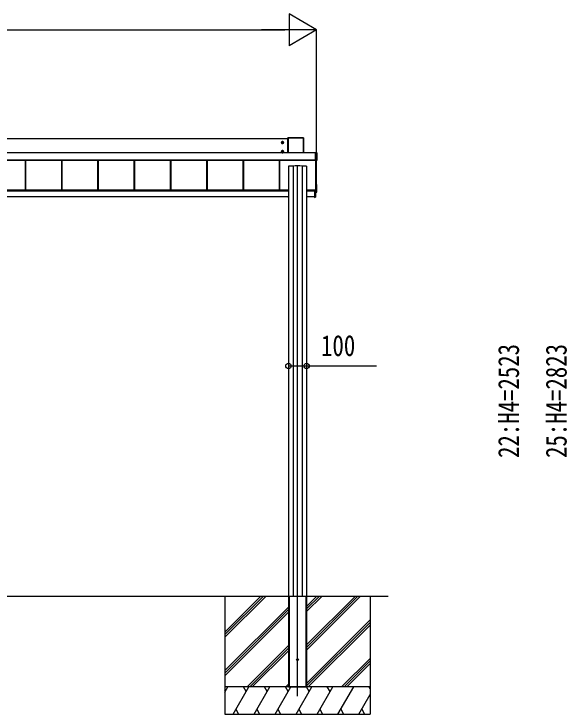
# Model space of a CAD drawing. Units: millimetres, scale not verified. Extents: x -14718 to 14718, y -10396 to 10396.
# Drawn here: x -4020 to -973, y -7996 to -4136 of the extents above; entities that cross this region are included whole.
import ezdxf
from ezdxf.enums import TextEntityAlignment as Align

# ---------------------------------------------------------------- set-up
doc = ezdxf.new("R2010")
doc.units = ezdxf.units.MM
doc.header["$LTSCALE"] = 50
for name, color, linetype in [('0-3_YKK_12', 2, 'Continuous'), ('0-4_YKK_A1', 4, 'Continuous'), ('0-5_YKK_D', 6, 'Continuous')]:
    doc.layers.add(name, color=color, linetype=linetype)
doc.styles.add('ＭＳ ゴシック', font='')
doc.styles.get('ＭＳ ゴシック').set_extended_font_data('MS Gothic')

msp = doc.modelspace()

# ---------------------------------------------------------------- linework, layer by layer
at = {"layer": '0-3_YKK_12'}
msp.add_line((-2457.43, -7898.8), (-2457.43, -4971.48), dxfattribs=at)
at = {"layer": '0-4_YKK_A1'}
for p, q in [((-2510.43, -4823.55), (-7004.43, -4823.55)), ((-2510.43, -4819.83), (-2510.43, -4901.98)), ((-2510.09, -4819.97), (-2510.43, -4819.83)), ((-2510.09, -4901.98), (-2510.09, -4819.97)), ((-2424.93, -4819.33), (-2509.93, -4819.33)), ((-2509.93, -4819.33), (-2509.59, -4819.47)), ((-2509.59, -4819.47), (-2509.59, -4819.95)), ((-2509.59, -4819.47), (-2425.27, -4819.47)), ((-2509.59, -4819.95), (-2509.59, -4901.98)), ((-2425.27, -4819.95), (-2509.59, -4819.95)), ((-2425.27, -4819.47), (-2424.93, -4819.33)), ((-2425.27, -4819.47), (-2425.27, -4819.95)), ((-2425.27, -4901.98), (-2425.27, -4819.95)), ((-2424.43, -4819.83), (-2424.77, -4819.97)), ((-2424.77, -4819.97), (-2424.77, -4901.98)), ((-2424.43, -4901.98), (-2424.43, -4819.83)), ((-2547.68, -4845.29), (-2533.18, -4845.29)), ((-2542.71, -4844.53), (-2543.43, -4844.53)), ((-2540.43, -4852.54), (-2540.43, -4838.04)), ((-2538.15, -4846.05), (-2537.43, -4846.05)), ((-2358.93, -4901.98), (-7049.93, -4901.98)), ((-2358.93, -4902.47), (-7049.93, -4902.47)), ((-2547.68, -4895.26), (-2533.18, -4895.26)), ((-2542.71, -4894.5), (-2543.43, -4894.5)), ((-2540.43, -4902.51), (-2540.43, -4888.01)), ((-2538.15, -4896.02), (-2537.43, -4896.02)), ((-2357.73, -4900.76), (-2358.93, -4900.76)), ((-2358.93, -4900.91), (-2358.93, -4900.76)), ((-2358.93, -4900.76), (-2358.93, -4900.76)), ((-2357.73, -4900.76), (-2358.93, -4900.76)), ((-2358.93, -4901.39), (-2358.93, -4900.91)), ((-2351.89, -4901.39), (-2358.93, -4901.39)), ((-2357.73, -4900.76), (-2357.73, -4900.76)), ((-2357.13, -4900.74), (-2357.18, -4900.75)), ((-2357.13, -4900.71), (-2351.43, -4900.71)), ((-2357.13, -4900.71), (-2357.13, -4900.74)), ((-2351.89, -4900.91), (-2351.43, -4900.71)), ((-2351.89, -4942.45), (-2351.89, -4901.39)), ((-2350.93, -4901.21), (-2351.39, -4901.41)), ((-2351.39, -4901.41), (-2351.39, -4942.46)), ((-2350.93, -4901.21), (-2350.93, -4943.19)), ((-2358.93, -4941.44), (-7049.93, -4941.44)), ((-2358.93, -4941.96), (-7049.93, -4941.96)), ((-7049.93, -4942.1), (-2358.93, -4942.1)), ((-2358.93, -4942.1), (-7049.93, -4942.1)), ((-3958.93, -4942.1), (-3958.93, -5108.33)), ((-3958.93, -4942.1), (-3958.93, -5108.33)), ((-3956.33, -4942.1), (-3956.33, -5108.33)), ((-3956.33, -4942.1), (-3956.33, -5108.33)), ((-3955.93, -4942.1), (-3955.93, -5108.33)), ((-3955.93, -4942.1), (-3955.93, -5108.33)), ((-3758.93, -4942.1), (-3758.93, -5108.33)), ((-3758.93, -4942.1), (-3758.93, -5108.33)), ((-3756.33, -4942.1), (-3756.33, -5108.33)), ((-3756.33, -4942.1), (-3756.33, -5108.33)), ((-3755.93, -4942.1), (-3755.93, -5108.33)), ((-3755.93, -4942.1), (-3755.93, -5108.33)), ((-3558.93, -4942.1), (-3558.93, -5108.33)), ((-3556.33, -4942.1), (-3556.33, -5108.33)), ((-3555.93, -4942.1), (-3555.93, -5108.33)), ((-3358.93, -4942.1), (-3358.93, -5108.33)), ((-3356.33, -4942.1), (-3356.33, -5108.33)), ((-3355.93, -4942.1), (-3355.93, -5108.33)), ((-3158.93, -4942.1), (-3158.93, -5108.33)), ((-3156.33, -4942.1), (-3156.33, -5108.33)), ((-3155.93, -4942.1), (-3155.93, -5108.33)), ((-2958.93, -4942.1), (-2958.93, -5108.33)), ((-2956.33, -4942.1), (-2956.33, -5108.33)), ((-2955.93, -4942.1), (-2955.93, -5108.33)), ((-2758.93, -4942.1), (-2758.93, -5108.33)), ((-2756.33, -4942.1), (-2756.33, -5108.33)), ((-2755.93, -4942.1), (-2755.93, -5108.33)), ((-2558.93, -4942.1), (-2558.93, -5108.33)), ((-2556.33, -4942.1), (-2556.33, -5108.33)), ((-2555.93, -4942.1), (-2555.93, -5108.33)), ((-2507.43, -4976.04), (-2507.43, -7342.3)), ((-2482.24, -4974.3), (-2482.24, -7346.3)), ((-2432.62, -4974.3), (-2432.62, -7346.3)), ((-2407.43, -4976.04), (-2407.43, -7342.3)), ((-2358.93, -4942.45), (-2351.89, -4942.45)), ((-2358.93, -4942.96), (-2358.93, -4943.51)), ((-2351.89, -4942.96), (-2358.93, -4942.96)), ((-2358.93, -4943.51), (-2357.73, -4943.51)), ((-2358.93, -4943.51), (-2358.93, -4943.51)), ((-2358.93, -4943.51), (-2357.73, -4943.51)), ((-2357.73, -4943.51), (-2357.73, -4943.51)), ((-2357.43, -5116.16), (-2357.43, -4943.52)), ((-2357.13, -4943.57), (-2357.13, -4943.69)), ((-2351.43, -4943.69), (-2357.13, -4943.69)), ((-2352.43, -5116.1), (-2352.43, -4943.69)), ((-2351.89, -4942.45), (-2351.89, -4942.96)), ((-2351.43, -4943.69), (-2351.89, -4942.96)), ((-2351.39, -4942.46), (-2350.93, -4943.19)), ((-2351.9, -5075.59), (-2352.43, -5075.56)), ((-2351.43, -5117.14), (-2351.43, -5076.09)), ((-2507.43, -5108.33), (-6947.43, -5108.33)), ((-2507.43, -5110.33), (-6947.43, -5110.33)), ((-2507.43, -5113.2), (-6943.43, -5113.2)), ((-2360.43, -5108.33), (-2407.43, -5108.33)), ((-2364.43, -5110.33), (-2407.43, -5110.33)), ((-2364.43, -5113.2), (-2407.43, -5113.2)), ((-2359.43, -5108.67), (-2364.43, -5108.66)), ((-2364.43, -5112.96), (-2364.43, -5108.66)), ((-2364.43, -5112.96), (-2364.43, -5113.16)), ((-2358.71, -5112.97), (-2364.43, -5112.96)), ((-2364.43, -5113.46), (-2358.23, -5113.47)), ((-2360.93, -5107.94), (-2357.73, -5107.94)), ((-2360.93, -5108.33), (-2360.93, -5107.94)), ((-2360.43, -5108.33), (-2360.43, -5108.61)), ((-2360.43, -5108.61), (-2360.43, -5108.67)), ((-2359.43, -5108.67), (-2359.43, -5107.94)), ((-2358.71, -5110.39), (-2358.71, -5112.97)), ((-2358.71, -5110.39), (-2358.43, -5110.39)), ((-2358.71, -5112.97), (-2358.43, -5112.97)), ((-2358.23, -5113.17), (-2358.23, -5110.19)), ((-2358.23, -5113.17), (-2358.23, -5113.17)), ((-2358.21, -5107.94), (-2358.21, -5109.89)), ((-2358.21, -5109.89), (-2357.93, -5109.89)), ((-2358.21, -5113.47), (-2357.93, -5113.47)), ((-2357.93, -5109.89), (-2357.93, -5107.94)), ((-2357.93, -5113.47), (-2357.93, -5109.89)), ((-2357.93, -5146.56), (-2357.93, -5113.47)), ((-2352.43, -5116.68), (-2357.93, -5117.01)), ((-2357.93, -5118.27), (-2351.9, -5117.89)), ((-2357.93, -5118.27), (-2351.9, -5117.89)), ((-2351.9, -5117.64), (-2357.61, -5117.99)), ((-2357.61, -5117.99), (-2357.61, -5118.03)), ((-2352.93, -5116.66), (-2356.93, -5116.66)), ((-2352.43, -5116.68), (-2352.43, -5116.1)), ((-2351.9, -5117.89), (-2351.9, -5117.64)), ((-2351.9, -5117.89), (-2351.9, -5117.89)), ((-2351.43, -5117.14), (-2351.43, -5117.39)), ((-2508.28, -5144.68), (-6943.43, -5144.68)), ((-2508.43, -5146.86), (-2508.3, -5144.68)), ((-2508.28, -5144.68), (-2507.8, -5144.68)), ((-2507.8, -5144.68), (-2507.93, -5146.86)), ((-2507.43, -5144.68), (-2507.8, -5144.68)), ((-2407.06, -5144.68), (-2407.43, -5144.68)), ((-2407.43, -5146.86), (-2406.93, -5146.86)), ((-2406.93, -5147.18), (-2407.43, -5147.18)), ((-2407.06, -5144.68), (-2406.58, -5144.68)), ((-2406.93, -5146.86), (-2407.06, -5144.68)), ((-2406.93, -5147.18), (-2406.93, -5146.86)), ((-2406.73, -5147.18), (-2406.93, -5147.18)), ((-2364.43, -5144.68), (-2406.58, -5144.68)), ((-2406.56, -5144.68), (-2406.43, -5146.86)), ((-2364.43, -5147.24), (-2358.21, -5146.86)), ((-2364.43, -5146.94), (-2364.43, -5147.24)), ((-2357.93, -5146.56), (-2358.21, -5146.56)), ((-11607.43, -7346.3), (-1957.43, -7346.3)), ((-2857.43, -7346.3), (-2857.43, -7996.3)), ((-2857.43, -7572.93), (-2630.8, -7346.3)), ((-2857.43, -7544.65), (-2659.08, -7346.3)), ((-2857.43, -7558.79), (-2645, -7346.36)), ((-2507.43, -7342.3), (-2507.43, -7846.3)), ((-2507.43, -7346.3), (-2507.13, -7346.3)), ((-2507.43, -7346.3), (-2507.43, -7846.3)), ((-2507.13, -7346.3), (-2407.73, -7346.3)), ((-2504.93, -7346.3), (-2504.93, -7846.3)), ((-2503.43, -7346.3), (-2503.43, -7846.3)), ((-2411.43, -7346.3), (-2411.43, -7846.3)), ((-2409.93, -7346.3), (-2409.93, -7846.3)), ((-2407.43, -7342.3), (-2407.43, -7846.3)), ((-2407.43, -7346.3), (-2407.43, -7846.3)), ((-2407.43, -7431.3), (-2322.43, -7346.3)), ((-2407.43, -7417.16), (-2336.57, -7346.3)), ((-2407.43, -7403.01), (-2350.72, -7346.3)), ((-2407.43, -7643.43), (-2110.34, -7346.34)), ((-2407.43, -7629.29), (-2124.48, -7346.34)), ((-2407.43, -7615.15), (-2138.62, -7346.34)), ((-2057.43, -7346.3), (-2057.43, -7996.3)), ((-2857.43, -7756.78), (-2507.43, -7406.78)), ((-2857.43, -7770.92), (-2507.43, -7420.92)), ((-2857.43, -7785.06), (-2507.43, -7435.06)), ((-2407.43, -7827.28), (-2057.43, -7477.28)), ((-2407.43, -7841.42), (-2057.43, -7491.42)), ((-2398.17, -7846.3), (-2057.43, -7505.56)), ((-2734.82, -7846.3), (-2507.43, -7618.91)), ((-2720.68, -7846.3), (-2507.43, -7633.05)), ((-2706.54, -7846.3), (-2507.43, -7647.2)), ((-2214.32, -7846.3), (-2057.43, -7689.41)), ((-2200.18, -7846.3), (-2057.43, -7703.55)), ((-2186.04, -7846.3), (-2057.43, -7717.69)), ((-2522.69, -7846.3), (-2507.43, -7831.04)), ((-2057.43, -7846.3), (-2857.43, -7846.3)), ((-2857.43, -7875.24), (-2840.72, -7846.3)), ((-2057.43, -7846.3), (-2857.43, -7846.3)), ((-2855.72, -7872.28), (-2857.43, -7869.32)), ((-2811.85, -7996.3), (-2725.25, -7846.3)), ((-2740.25, -7872.28), (-2755.25, -7846.3)), ((-2696.38, -7996.3), (-2609.78, -7846.3)), ((-2624.78, -7872.28), (-2639.78, -7846.3)), ((-2580.91, -7996.3), (-2494.31, -7846.3)), ((-2509.31, -7872.28), (-2524.31, -7846.3)), ((-2507.43, -7846.3), (-2407.43, -7846.3)), ((-2465.44, -7996.3), (-2378.84, -7846.3)), ((-2393.84, -7872.28), (-2408.84, -7846.3)), ((-2349.97, -7996.3), (-2263.37, -7846.3)), ((-2278.37, -7872.28), (-2293.37, -7846.3)), ((-2234.5, -7996.3), (-2147.9, -7846.3)), ((-2057.43, -7854.96), (-2062.43, -7846.3)), ((-2119.03, -7996.3), (-2057.43, -7889.6)), ((-2796.86, -7970.32), (-2781.86, -7996.3)), ((-2681.39, -7970.32), (-2666.39, -7996.3)), ((-2565.92, -7970.32), (-2550.92, -7996.3)), ((-2450.44, -7970.32), (-2435.44, -7996.3)), ((-2334.98, -7970.32), (-2319.98, -7996.3)), ((-2219.5, -7970.32), (-2204.51, -7996.3)), ((-2104.03, -7970.32), (-2089.04, -7996.3)), ((-2857.43, -7996.3), (-2057.43, -7996.3))]:
    msp.add_line(p, q, dxfattribs=at)
for points in [[(-2540.43, -4839.51), (-2545.43, -4842.4), (-2545.43, -4848.18), (-2540.43, -4851.06), (-2535.43, -4848.18), (-2535.43, -4842.4)], [(-2540.43, -4889.48), (-2545.43, -4892.37), (-2545.43, -4898.14), (-2540.43, -4901.03), (-2535.43, -4898.14), (-2535.43, -4892.37)]]:
    msp.add_lwpolyline(points, close=True, dxfattribs=at)
for points in [[(-2543.43, -4844.53), (-2543.43, -4846.05), (-2542.71, -4846.05)], [(-2539.67, -4843.01), (-2539.67, -4842.29), (-2541.19, -4842.29), (-2541.19, -4843.01)], [(-2541.19, -4847.57), (-2541.19, -4848.29), (-2539.67, -4848.29), (-2539.67, -4847.57)], [(-2537.43, -4846.05), (-2537.43, -4844.53), (-2538.15, -4844.53)], [(-2543.43, -4894.5), (-2543.43, -4896.02), (-2542.71, -4896.02)], [(-2539.67, -4892.98), (-2539.67, -4892.26), (-2541.19, -4892.26), (-2541.19, -4892.98)], [(-2541.19, -4897.54), (-2541.19, -4898.26), (-2539.67, -4898.26), (-2539.67, -4897.54)], [(-2537.43, -4896.02), (-2537.43, -4894.5), (-2538.15, -4894.5)], [(-2358.93, -4900.91), (-2351.89, -4900.91), (-2351.89, -4901.39)], [(-2358.93, -4942.96), (-2358.93, -4942.45), (-2358.93, -4901.39)], [(-2358.25, -5113.17), (-2364.43, -5113.16), (-2364.43, -5113.46), (-2364.43, -5146.94)], [(-2358.21, -5113.47), (-2358.21, -5146.56), (-2364.43, -5146.94)], [(-2358.43, -5112.99), (-2358.43, -5112.97), (-2358.43, -5110.39)], [(-2358.23, -5113.17), (-2358.23, -5113.17), (-2358.24, -5113.17)], [(-2507.43, -5147.18), (-2507.93, -5147.18), (-2508.13, -5147.18)], [(-2507.93, -5147.18), (-2507.93, -5146.86), (-2507.43, -5146.86)], [(-2507.13, -7346.3), (-2407.73, -7346.3), (-2407.43, -7346.3)]]:
    msp.add_lwpolyline(points, dxfattribs=at)
for centre, radius in [((-2540.43, -4845.29), 6.25), ((-2540.43, -4845.29), 5), ((-2540.43, -4895.26), 6.25), ((-2540.43, -4895.26), 5), ((-2457.43, -7696.3), 5)]:
    msp.add_circle(centre, radius, dxfattribs=at)
for centre, radius, start, end in [((-2509.59, -4819.97), 0.5, 90.15046, 179.81463), ((-2509.71, -4824.07), 4.12, 88.40447, 95.35624), ((-2425.27, -4819.97), 0.5, 0.18537, 89.84954), ((-2425.15, -4824.07), 4.12, 84.64376, 91.59553), ((-2540.43, -4845.29), 5.58, 153.74848, 206.25152), ((-2540.43, -4845.29), 5.58, 93.74848, 146.25152), ((-2540.43, -4845.29), 5.58, 213.74848, 266.25152), ((-2542.71, -4843.01), 1.52, 270, 0), ((-2542.71, -4847.57), 1.52, 0, 90), ((-2540.43, -4845.29), 5.58, 33.74848, 86.25152), ((-2540.43, -4845.29), 5.58, 273.74848, 326.25152), ((-2538.15, -4843.01), 1.52, 180, 270), ((-2538.15, -4847.57), 1.52, 90, 180), ((-2540.43, -4845.29), 5.58, 333.74848, 26.25152), ((-2540.43, -4895.26), 5.58, 153.74848, 206.25152), ((-2540.43, -4895.26), 5.58, 93.74848, 146.25152), ((-2540.43, -4895.26), 5.58, 213.74848, 266.25152), ((-2542.71, -4892.98), 1.52, 270, 0), ((-2542.71, -4897.54), 1.52, 0, 90), ((-2540.43, -4895.26), 5.58, 33.74848, 86.25152), ((-2540.43, -4895.26), 5.58, 273.74848, 326.25152), ((-2538.15, -4892.98), 1.52, 180, 270), ((-2538.15, -4897.54), 1.52, 90, 180), ((-2540.43, -4895.26), 5.58, 333.74848, 26.25152), ((-2357.29, -4899.35), 1.41, 271.33232, 274.49739), ((-2351.89, -4901.41), 0.5, 0.18537, 89.84954), ((-2351.78, -4905.51), 4.12, 84.64376, 91.59553), ((-2357.64, -4946.13), 2.62, 81.42612, 92.09097), ((-2357.13, -4943.27), 0.301, 243.24083, 270.00691), ((-2351.78, -4946.56), 4.12, 84.64376, 91.59553), ((-2351.89, -4942.46), 0.502, 270.31408, 359.651), ((-2351.93, -5076.09), 0.5, 0.01604, 86.51881), ((-2358.64, -5114.96), 1.98, 83.79926, 91.95127), ((-2358.25, -5113.47), 0.3, 87.77338, 89.77816), ((-2358.25, -5113.31), 0.141, 85.77463, 89.9759), ((-2359.48, -5113.4), 1.25, 356.45735, 10.27369), ((-2359.44, -5113.35), 1.21, 354.17006, 8.37745), ((-2359.56, -5109.96), 1.35, 350.09675, 2.91202), ((-2358.23, -5109.89), 0.3, 269.98255, 359.98254), ((-2358.23, -5113.47), 0.3, 0, 89.87763), ((-2359.43, -5113.39), 1.22, 356.27163, 10.47203), ((-2357.63, -5117.69), 0.3, 180.0189, 273.51595), ((-2357.63, -5117.73), 0.3, 180.0189, 273.51595), ((-2357.73, -5107.64), 0.3, 269.98255, 359.98252), ((-2356.93, -5116.16), 0.5, 180.01746, 270.01745), ((-2352.93, -5116.16), 0.5, 269.98255, 359.98254), ((-2351.93, -5117.14), 0.5, 273.48119, 359.98396), ((-2351.93, -5117.39), 0.5, 273.6197, 0), ((-2351.93, -5117.39), 0.5, 273.48119, 359.98396), ((-2508.13, -5146.88), 0.3, 176.5, 270), ((-2406.73, -5146.88), 0.3, 270, 3.5), ((-2358.23, -5146.56), 0.3, 273.5, 0), ((-2359.44, -5146.71), 1.24, 353.06854, 6.93146)]:
    msp.add_arc(centre, radius, start, end, dxfattribs=at)
for centre, major_axis, ratio, start_param, end_param in [((-2509.93, -4819.83), (0.382, -0.325), 0.996231, 2.2770247, 3.8440941), ((-2424.93, -4819.83), (0.382, 0.325), 0.996231, 5.5806839, 7.1477533), ((-2357.73, -4900.74), (0.6, 0), 0.026226, 4.712389, 5.6461648), ((-2357.13, -4901.01), (0, 0.3), 0.998743, 6.2831853, 6.8214342), ((-2357.73, -4900.74), (0.6, 0), 0.026226, 5.6461648, 6.2831853), ((-2351.43, -4901.21), (0.382, 0.325), 0.996231, 5.5806839, 7.1477533), ((-2457.43, -4976.04), (50, 0), 0.04, 6.2831853, 9.424778), ((-2357.73, -4943.57), (0.6, 0), 0.096025, 6.2831853, 7.8539816), ((-2357.13, -4943.39), (0, 0.3), 0.998743, 2.0534275, 3.1415927), ((-2351.43, -4943.19), (0.382, -0.325), 0.996231, 5.4186173, 6.9856867), ((-2358.21, -5110.39), (-0.301, 0.4), 0.997782, 5.6362522, 7.2070486), ((-2358.73, -5112.97), (-0.001, 0.2), 0.09157, 4.6769241, 4.7117655), ((-2358.23, -5112.97), (0.482, 0.007), 0.414889, 3.1353871, 4.6694768), ((-2358.23, -5110.39), (-0.108, 0.169), 0.994155, 5.7105836, 7.28138), ((-2358.23, -5112.97), (0.145, 0.15), 0.921201, 2.3804184, 3.9145081), ((-2358.21, -5112.97), (-0.301, 0.4), 0.997782, 2.4579529, 2.4946596), ((-2358.21, -5118.07), (0.6, 0.037), 0.034769, 5.198958, 6.2810574), ((-2507.93, -5146.88), (0.5, -0.018), 0.036539, 1.5736281, 3.1406975), ((-2406.93, -5146.88), (0.5, 0.018), 0.036539, 0.0008951, 1.5679645)]:
    msp.add_ellipse(centre, major_axis=major_axis, ratio=ratio, start_param=start_param, end_param=end_param, dxfattribs=at)
at = {"layer": '0-5_YKK_D'}
for p, q in [((-2352.43, -4223.55), (-2503.99, -4136.05)), ((-2503.99, -4136.05), (-2503.99, -4311.05)), ((-11587.43, -4223.55), (-2527.43, -4223.55)), ((-2352.43, -4223.55), (-2655.54, -4223.55)), ((-2352.43, -4223.55), (-2503.99, -4311.05)), ((-2352.43, -4942.69), (-2352.43, -4222.55))]:
    msp.add_line(p, q, dxfattribs=at)
msp.add_lwpolyline([(-2507.43, -6076.84), (-2407.43, -6076.84), (-2022.33, -6076.84)], dxfattribs=at)
for centre in [(-2507.43, -6076.84), (-2407.43, -6076.84)]:
    msp.add_circle(centre, 14.88, dxfattribs=at)

# ---------------------------------------------------------------- texts
at = {"layer": '0-5_YKK_D', "style": 'ＭＳ ゴシック', "width": 0.8}
msp.add_text('100', height=115.5, dxfattribs=at).set_placement((-2327.93, -6056.84), align=Align.BOTTOM_LEFT)
for s, p in [('22:H4=2523', (-1202.43, -6584.43)), ('25:H4=2823', (-939.93, -6584.43))]:
    msp.add_text(s, height=115.5, rotation=90, dxfattribs=at).set_placement(p, align=Align.BOTTOM_LEFT)

doc.saveas('drawing.dxf')
